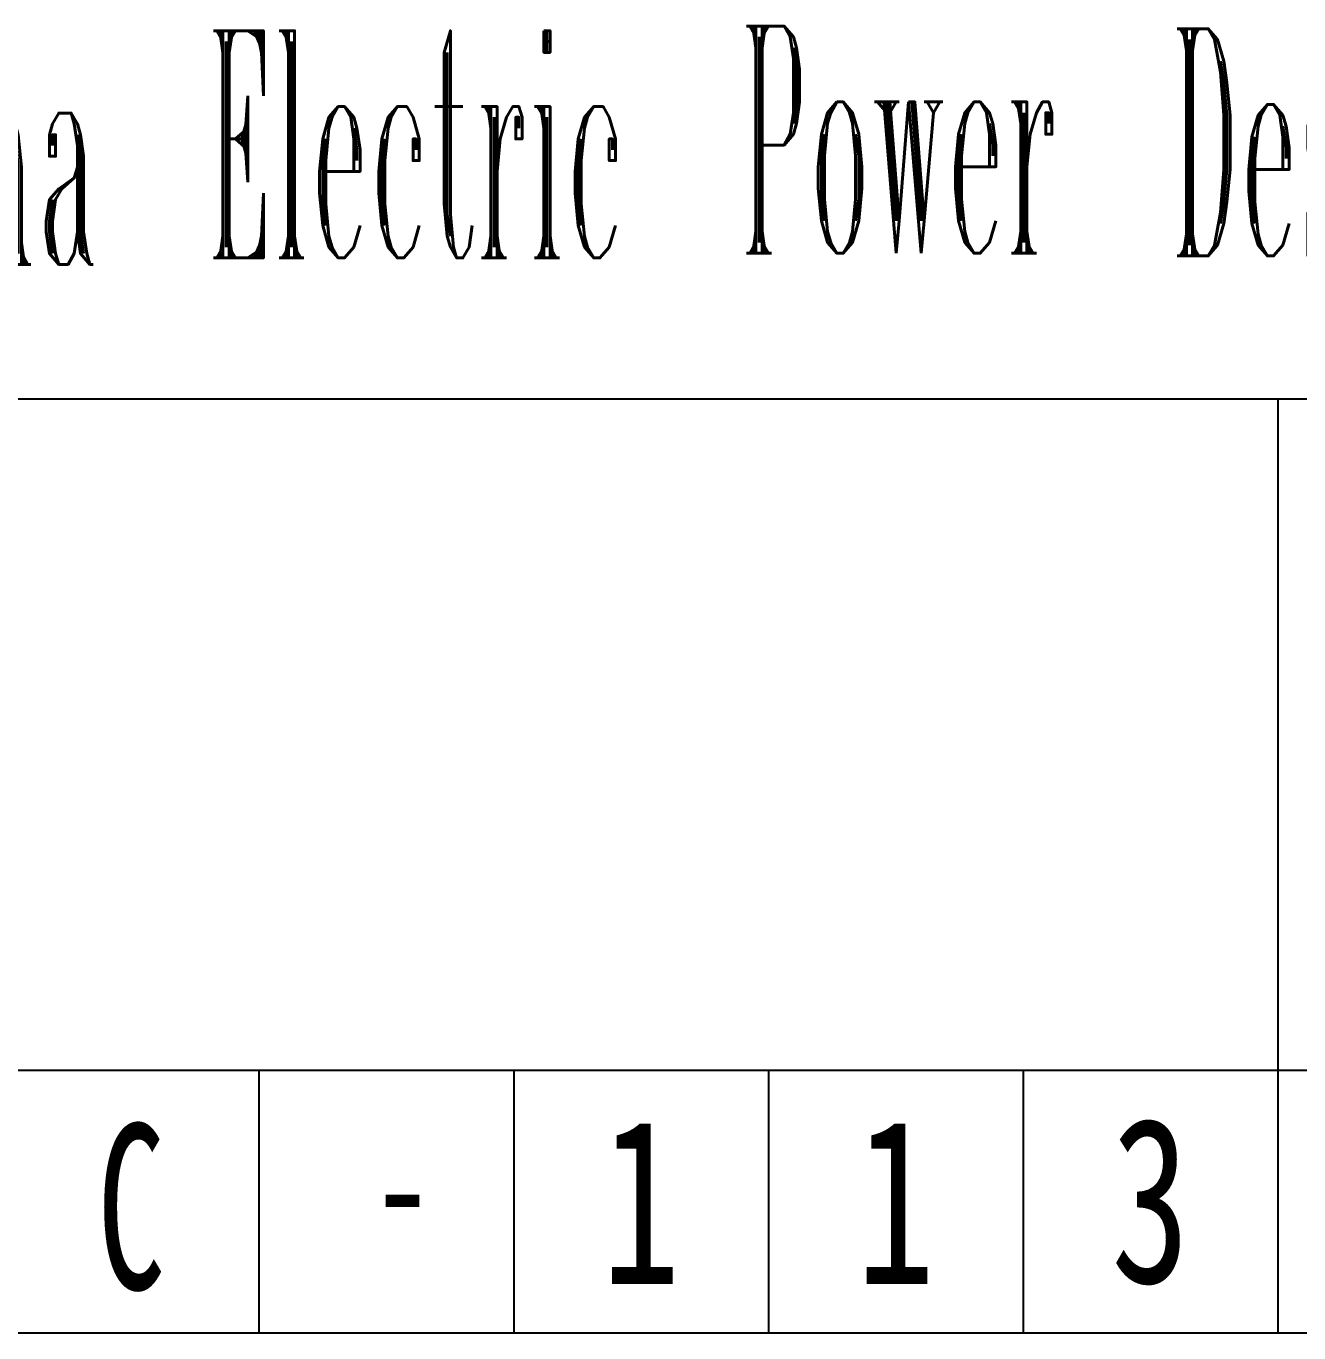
# Model space of a CAD drawing. Header units: millimetres. Extents: x 0 to 420, y 0 to 297.
# Drawn here: x 367.89 to 389.46, y 40.19 to 62.35 of the extents above; entities that cross this region are included whole.
import ezdxf
from ezdxf.enums import TextEntityAlignment as Align

# ---------------------------------------------------------------- set-up
doc = ezdxf.new("R2010")
doc.units = ezdxf.units.MM
for name, color, linetype in [('GPDRAW', 1, 'Continuous'), ('sign', 7, 'Continuous'), ('TITLE', 1, 'Continuous')]:
    doc.layers.add(name, color=color, linetype=linetype)
doc.styles.add('ECL', font='SIMFANG_2312.TTF', dxfattribs={"width": 0.7, "height": 3})
doc.styles.add('LXL', font='SIMFANG_2312.TTF', dxfattribs={"width": 0.7, "height": 3})
doc.styles.add('ROMANT', font='ROMANT.SHX', dxfattribs={"width": 0.6})

# ---------------------------------------------------------------- blocks, each defined once
blk = doc.blocks.new('*U69')
at = {"layer": 'TITLE', "color": 1, "style": 'ROMANT', "width": 0.32}
for s, p in [('Electric', (34.638, 6.173)), ('Power', (46.336, 6.286)), ('Design', (57.135, 6.222)), ('China', (23.231, 6.015))]:
    blk.add_text(s, height=5.5, dxfattribs=at).set_placement(p, align=Align.MIDDLE_CENTER)
blk = doc.blocks.new('*U73')
at = {"layer": 'GPDRAW', "color": 5, "style": 'LXL', "width": 0.6}
blk.add_text('C', height=2.8, dxfattribs=at).set_placement((84.166, 2.141), align=Align.MIDDLE)
blk = doc.blocks.new('XXDAFRAM-CH-HENG-A3')
at = {"linetype": 'Continuous'}
for p, q in [((371.833, 44.649), (371.833, 40.194)), ((376.15, 44.649), (376.15, 40.194)), ((380.467, 44.649), (380.467, 40.194)), ((384.783, 44.649), (384.783, 40.194)), ((389.1, 44.649), (389.1, 40.194))]:
    blk.add_line(p, q, dxfattribs=at)
at = {"layer": 'GPDRAW'}
for p, q in [((415, 56.022), (285.5, 56.022)), ((389.1, 56.022), (389.1, 44.649)), ((285.5, 44.649), (415, 44.649))]:
    blk.add_line(p, q, dxfattribs=at)
at = {"layer": 'GPDRAW', "color": 3, "linetype": 'Continuous'}
blk.add_line((285.5, 44.649), (415, 44.649), dxfattribs=at)
at = {"layer": 'sign', "color": 1, "linetype": 'Continuous'}
blk.add_line((285.5, 40.194), (415, 40.194), dxfattribs=at)
at = {"xscale": 0.7000000815300855, "yscale": 0.7000000815300855, "zscale": 0.7000000815300856}
blk.add_blockref('*U69', (350.25, 56.022), dxfattribs=at)
blk.add_blockref('*U73', (285.5, 40.194))
at = {"linetype": 'Continuous', "style": 'ECL', "width": 0.7}
for tag, height, p in [('DESIGNSTATUS', 2.8, (407.013, 52.286)), ('ENDESIGNSTATUS', 2.8, (407.013, 47.375)), ('O', 2.8, (382.625, 42.422)), ('G', 2.8, (408.525, 42.422)), ('V', 2.8, (378.308, 42.422)), ('N', 2.8, (386.942, 42.422)), ('L', 2.8, (391.258, 42.422)), ('D', 2.8, (399.892, 42.422)), ('W', 2.8, (404.208, 42.422)), ('VEREN40', 2.8, (412.842, 42.422)), ('DWGNAME1', 3, (372.022, 30.89)), ('DWGENAME1', 3, (371.833, 27.226)), ('DWGNAME', 3, (371.833, 27.145)), ('DWGNAME2', 3, (371.833, 23.322)), ('DWGENAME', 3, (371.833, 23.303)), ('DWGENAME2', 3, (372.057, 19.642)), ('DWGNO', 3, (370.72, 8.719)), ('VEREN40', 3, (411.224, 8.719))]:
    blk.add_attdef(tag, text='', height=height, dxfattribs=at).set_placement(p, align=Align.MIDDLE)
at = {"style": 'ECL', "width": 0.7, "flags": 1}
for p in [(321.472, 31.794), (321.472, 26.194), (321.472, 20.594), (321.472, 14.994)]:
    blk.add_attdef('DATE', text='', height=3, dxfattribs=at).set_placement(p, align=Align.MIDDLE)
for tag, p in [('SJ1', (299.889, 28.994)), ('JH', (299.889, 23.394)), ('SH1', (299.889, 17.794)), ('PZ', (299.889, 12.194)), ('BL', (299.889, 5))]:
    blk.add_attdef(tag, p, '', height=3, dxfattribs=at)
at = {"layer": 'GPDRAW', "color": 0, "style": 'LXL', "width": 0.7}
blk.add_text('-', height=2.1, dxfattribs=at).set_placement((373.766, 41.626))

msp = doc.modelspace()

# ---------------------------------------------------------------- block references
ref = msp.add_blockref('XXDAFRAM-CH-HENG-A3', (0, 0))
ref.add_attrib('V', '1', dxfattribs={"linetype": 'Continuous', "height": 2.8, "style": 'ECL', "width": 0.7}).set_placement((378.308, 42.422), align=Align.MIDDLE)
ref.add_attrib('O', '1', dxfattribs={"linetype": 'Continuous', "height": 2.8, "style": 'ECL', "width": 0.7}).set_placement((382.625, 42.422), align=Align.MIDDLE)
ref.add_attrib('N', '3', dxfattribs={"linetype": 'Continuous', "height": 2.8, "style": 'ECL', "width": 0.7}).set_placement((386.942, 42.422), align=Align.MIDDLE)

doc.saveas('drawing.dxf')
